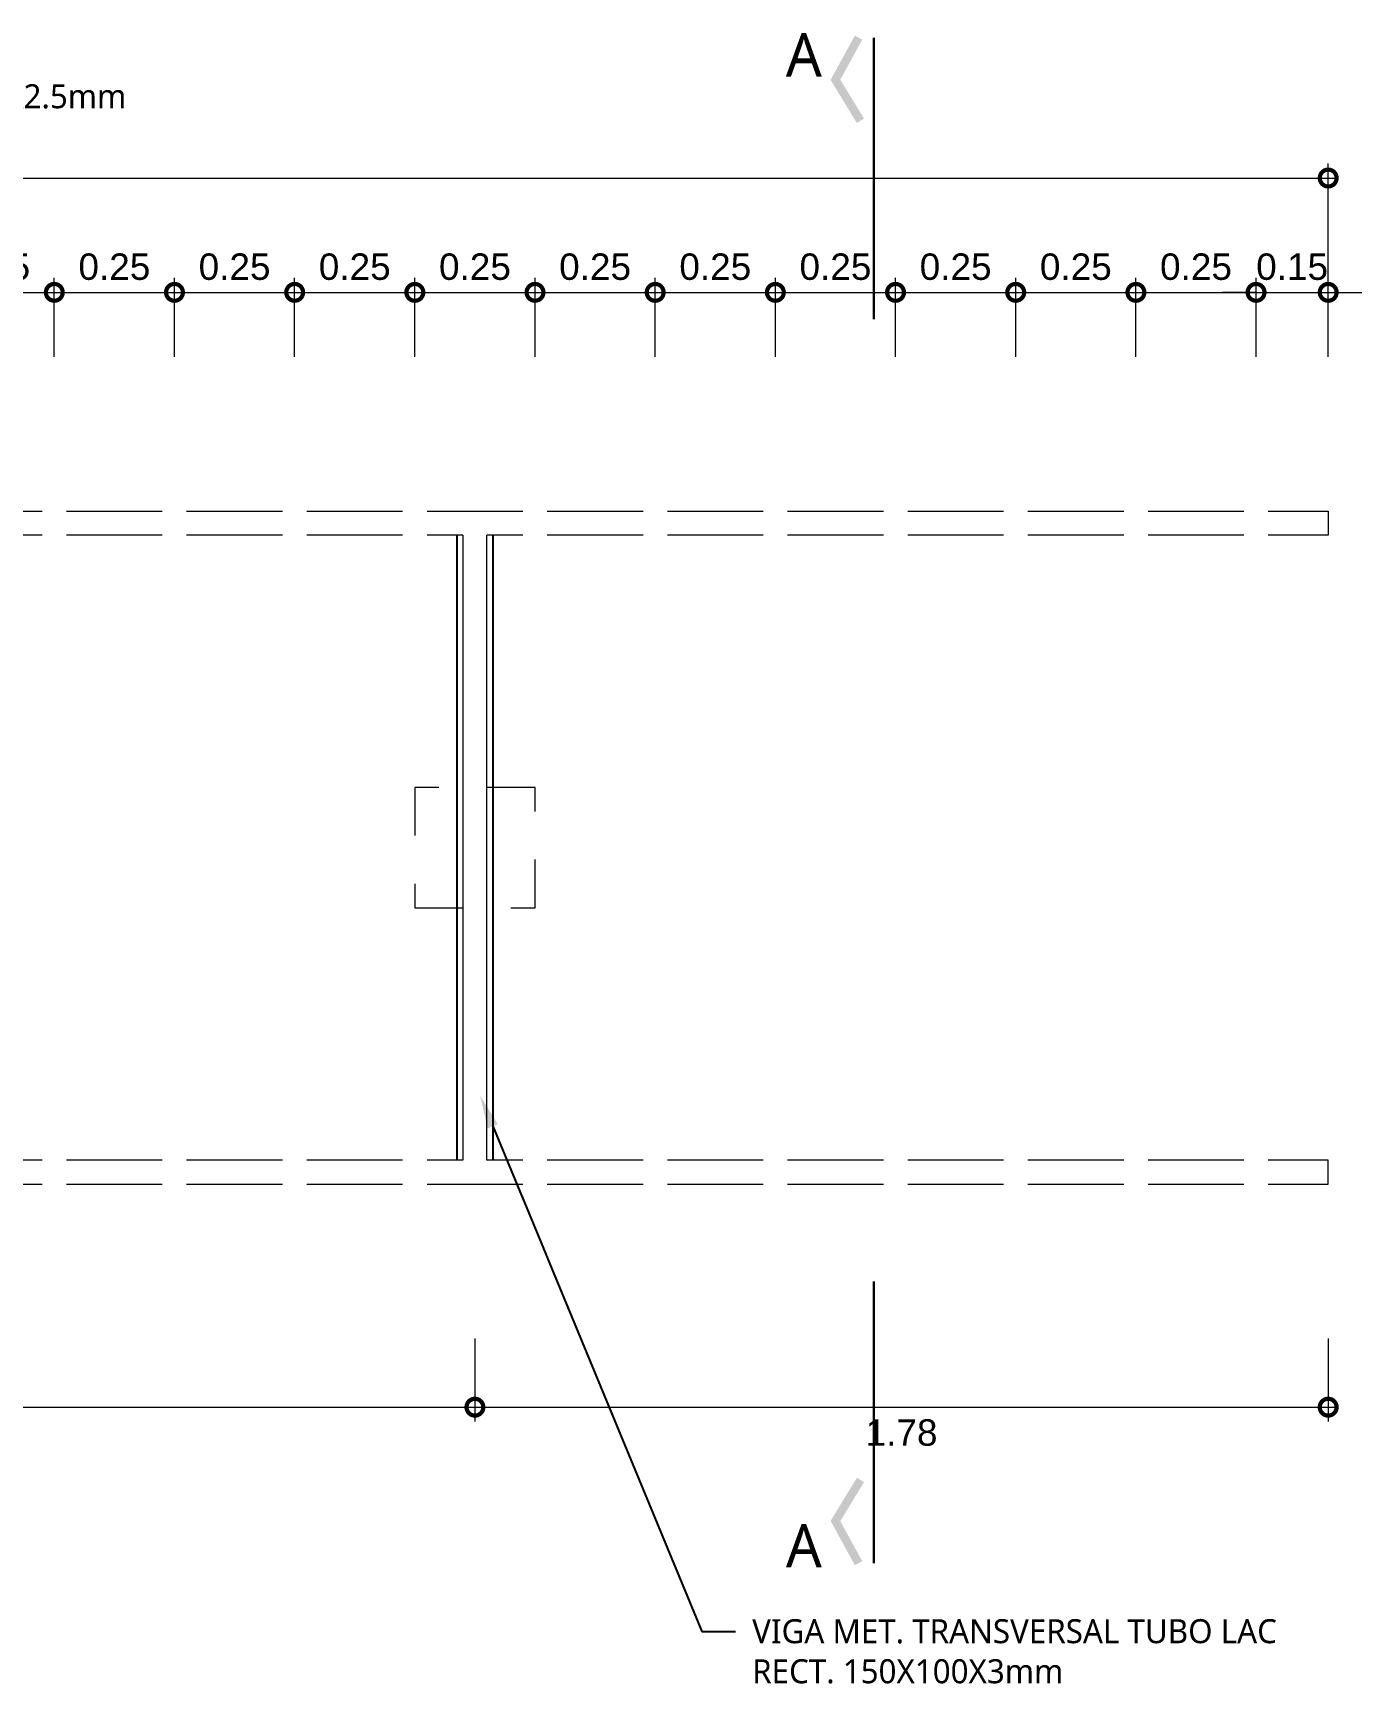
# Model space of a CAD drawing. Header units: millimetres. Extents: x 714.7 to 748.4, y 417.6 to 426.
# Drawn here: x 719.374 to 722.138, y 422.527 to 425.976 of the extents above; entities that cross this region are included whole.
import ezdxf
from ezdxf import colors
from ezdxf.entities.mleader import LeaderData, LeaderLine
from ezdxf.math import Vec2, Vec3

# ---------------------------------------------------------------- set-up
doc = ezdxf.new("R2010")
doc.units = ezdxf.units.MM
doc.set_wipeout_variables(frame=1)
doc.linetypes.add('CENTER', pattern=[0.6, 0.375, -0.075, 0.075, -0.075])
doc.linetypes.add('DASHED2', pattern=[0.375, 0.25, -0.125])
for name, color, linetype, lineweight in [('0_Pluma_Nº__1', 253, 'Continuous', 9), ('GRAFO00', 7, 'Continuous', 0), ('letras sr', 7, 'Continuous', 5), ('muro de contencion', 211, 'Continuous', 50), ('Proyeccciones', 1, 'DASHED2', 18), ('TEXTO', 7, 'Continuous', 9)]:
    doc.layers.add(name, color=color, linetype=linetype, lineweight=lineweight)
doc.styles.add('Generales', font='trebuc.ttf', dxfattribs={"height": 0.1})
doc.styles.add('Santa Rosa 1 50', font='trebuc.ttf')
doc.styles.get("Standard").update_dxf_attribs({"font": 'arial.ttf'})
doc.dimstyles.new('detalles menores', dxfattribs={"dimtxt": 0.055, "dimasz": 0.07, "dimexe": 0.03, "dimexo": 0.0215, "dimgap": 0.025, "dimtad": 2, "dimtih": 1, "dimtoh": 1, "dimzin": 1, "dimdsep": 46, "dimtxsty": 'Standard', "dimblk": 'DOTSMALL', "dimcen": 0, "dimdle": 0.0175, "dimclrd": 10, "dimclre": 10, "dimclrt": 3, "dimazin": 0, "dimtfac": 1, "dimtix": 1, "dimtmove": 0, "dimatfit": 2, "dimldrblk": 'OBLIQUE', "dimfxl": 1, "dimlwd": 5, "dimlwe": 5, "dimarcsym": 0})

# ---------------------------------------------------------------- blocks, each defined once
blk = doc.blocks.new('_DOTSMALL')
at = {"color": 0, "linetype": 'ByBlock', "const_width": 0.5}
blk.add_lwpolyline([(-0.0625, 0, 1), (0.0625, 0, 1)], format="xyb", close=True, dxfattribs=at)
blk = doc.blocks.new('*D6')
at = {"color": 10, "lineweight": 5, "transparency": 16777216}
for p, q in [((715.268, 425.3031), (715.268, 425.7049)), ((722.068, 425.3031), (722.068, 425.7049)), ((715.2505, 425.6749), (722.0855, 425.6749))]:
    blk.add_line(p, q, dxfattribs=at)
at = {"layer": 'Defpoints', "color": 0, "lineweight": 70, "transparency": 16777216}
for p in [(722.068, 425.6749), (715.268, 425.2816), (722.068, 425.2816)]:
    blk.add_point(p, dxfattribs=at)
at = {"color": 10, "lineweight": 5, "transparency": 16777216, "xscale": 0.07, "yscale": 0.07, "zscale": 0.07, "rotation": 180}
blk.add_blockref('_DOTSMALL', (715.268, 425.6749), dxfattribs=at)
at = {"color": 10, "lineweight": 5, "transparency": 16777216, "xscale": 0.07, "yscale": 0.07, "zscale": 0.07}
blk.add_blockref('_DOTSMALL', (722.068, 425.6749), dxfattribs=at)
at = {"color": 3, "transparency": 16777216, "insert": (718.668, 425.728), "char_height": 0.055, "attachment_point": 5}
blk.add_mtext('6.80', dxfattribs=at)
blk = doc.blocks.new('_Oblique')
at = {"color": 0, "linetype": 'ByBlock', "lineweight": -2}
blk.add_line((-0.5, -0.5), (0.5, 0.5), dxfattribs=at)
blk = doc.blocks.new('*D29')
at = {"color": 10, "lineweight": 5, "transparency": 16777216}
for p, q in [((719.1505, 425.437), (719.4355, 425.437)), ((719.168, 425.3031), (719.168, 425.467)), ((719.418, 425.3031), (719.418, 425.467))]:
    blk.add_line(p, q, dxfattribs=at)
at = {"layer": 'Defpoints', "color": 0, "lineweight": 70, "transparency": 16777216}
for p in [(719.418, 425.437), (719.168, 425.2816), (719.418, 425.2816)]:
    blk.add_point(p, dxfattribs=at)
at = {"color": 10, "lineweight": 5, "transparency": 16777216, "xscale": 0.07, "yscale": 0.07, "zscale": 0.07, "rotation": 180}
blk.add_blockref('_DOTSMALL', (719.168, 425.437), dxfattribs=at)
at = {"color": 10, "lineweight": 5, "transparency": 16777216, "xscale": 0.07, "yscale": 0.07, "zscale": 0.07}
blk.add_blockref('_DOTSMALL', (719.418, 425.437), dxfattribs=at)
at = {"color": 3, "transparency": 16777216, "insert": (719.293, 425.4901), "char_height": 0.055, "attachment_point": 5}
blk.add_mtext('0.25', dxfattribs=at)
blk = doc.blocks.new('*D30')
at = {"color": 10, "lineweight": 5, "transparency": 16777216}
for p, q in [((719.4005, 425.437), (719.6855, 425.437)), ((719.418, 425.3031), (719.418, 425.467)), ((719.668, 425.3031), (719.668, 425.467))]:
    blk.add_line(p, q, dxfattribs=at)
at = {"layer": 'Defpoints', "color": 0, "lineweight": 70, "transparency": 16777216}
for p in [(719.668, 425.437), (719.418, 425.2816), (719.668, 425.2816)]:
    blk.add_point(p, dxfattribs=at)
at = {"color": 10, "lineweight": 5, "transparency": 16777216, "xscale": 0.07, "yscale": 0.07, "zscale": 0.07, "rotation": 180}
blk.add_blockref('_DOTSMALL', (719.418, 425.437), dxfattribs=at)
at = {"color": 10, "lineweight": 5, "transparency": 16777216, "xscale": 0.07, "yscale": 0.07, "zscale": 0.07}
blk.add_blockref('_DOTSMALL', (719.668, 425.437), dxfattribs=at)
at = {"color": 3, "transparency": 16777216, "insert": (719.543, 425.4901), "char_height": 0.055, "attachment_point": 5}
blk.add_mtext('0.25', dxfattribs=at)
blk = doc.blocks.new('*D31')
at = {"color": 10, "lineweight": 5, "transparency": 16777216}
for p, q in [((719.6505, 425.437), (719.9355, 425.437)), ((719.668, 425.3031), (719.668, 425.467)), ((719.918, 425.3031), (719.918, 425.467))]:
    blk.add_line(p, q, dxfattribs=at)
at = {"layer": 'Defpoints', "color": 0, "lineweight": 70, "transparency": 16777216}
for p in [(719.918, 425.437), (719.668, 425.2816), (719.918, 425.2816)]:
    blk.add_point(p, dxfattribs=at)
at = {"color": 10, "lineweight": 5, "transparency": 16777216, "xscale": 0.07, "yscale": 0.07, "zscale": 0.07, "rotation": 180}
blk.add_blockref('_DOTSMALL', (719.668, 425.437), dxfattribs=at)
at = {"color": 10, "lineweight": 5, "transparency": 16777216, "xscale": 0.07, "yscale": 0.07, "zscale": 0.07}
blk.add_blockref('_DOTSMALL', (719.918, 425.437), dxfattribs=at)
at = {"color": 3, "transparency": 16777216, "insert": (719.793, 425.4901), "char_height": 0.055, "attachment_point": 5}
blk.add_mtext('0.25', dxfattribs=at)
blk = doc.blocks.new('*D32')
at = {"color": 10, "lineweight": 5, "transparency": 16777216}
for p, q in [((719.9005, 425.437), (720.1855, 425.437)), ((719.918, 425.3031), (719.918, 425.467)), ((720.168, 425.3031), (720.168, 425.467))]:
    blk.add_line(p, q, dxfattribs=at)
at = {"layer": 'Defpoints', "color": 0, "lineweight": 70, "transparency": 16777216}
for p in [(720.168, 425.437), (719.918, 425.2816), (720.168, 425.2816)]:
    blk.add_point(p, dxfattribs=at)
at = {"color": 10, "lineweight": 5, "transparency": 16777216, "xscale": 0.07, "yscale": 0.07, "zscale": 0.07, "rotation": 180}
blk.add_blockref('_DOTSMALL', (719.918, 425.437), dxfattribs=at)
at = {"color": 10, "lineweight": 5, "transparency": 16777216, "xscale": 0.07, "yscale": 0.07, "zscale": 0.07}
blk.add_blockref('_DOTSMALL', (720.168, 425.437), dxfattribs=at)
at = {"color": 3, "transparency": 16777216, "insert": (720.043, 425.4901), "char_height": 0.055, "attachment_point": 5}
blk.add_mtext('0.25', dxfattribs=at)
blk = doc.blocks.new('*D33')
at = {"color": 10, "lineweight": 5, "transparency": 16777216}
for p, q in [((720.1505, 425.437), (720.4355, 425.437)), ((720.168, 425.3031), (720.168, 425.467)), ((720.418, 425.3031), (720.418, 425.467))]:
    blk.add_line(p, q, dxfattribs=at)
at = {"layer": 'Defpoints', "color": 0, "lineweight": 70, "transparency": 16777216}
for p in [(720.418, 425.437), (720.168, 425.2816), (720.418, 425.2816)]:
    blk.add_point(p, dxfattribs=at)
at = {"color": 10, "lineweight": 5, "transparency": 16777216, "xscale": 0.07, "yscale": 0.07, "zscale": 0.07, "rotation": 180}
blk.add_blockref('_DOTSMALL', (720.168, 425.437), dxfattribs=at)
at = {"color": 10, "lineweight": 5, "transparency": 16777216, "xscale": 0.07, "yscale": 0.07, "zscale": 0.07}
blk.add_blockref('_DOTSMALL', (720.418, 425.437), dxfattribs=at)
at = {"color": 3, "transparency": 16777216, "insert": (720.293, 425.4901), "char_height": 0.055, "attachment_point": 5}
blk.add_mtext('0.25', dxfattribs=at)
blk = doc.blocks.new('*D34')
at = {"color": 10, "lineweight": 5, "transparency": 16777216}
for p, q in [((720.4005, 425.437), (720.6855, 425.437)), ((720.418, 425.3031), (720.418, 425.467)), ((720.668, 425.3031), (720.668, 425.467))]:
    blk.add_line(p, q, dxfattribs=at)
at = {"layer": 'Defpoints', "color": 0, "lineweight": 70, "transparency": 16777216}
for p in [(720.668, 425.437), (720.418, 425.2816), (720.668, 425.2816)]:
    blk.add_point(p, dxfattribs=at)
at = {"color": 10, "lineweight": 5, "transparency": 16777216, "xscale": 0.07, "yscale": 0.07, "zscale": 0.07, "rotation": 180}
blk.add_blockref('_DOTSMALL', (720.418, 425.437), dxfattribs=at)
at = {"color": 10, "lineweight": 5, "transparency": 16777216, "xscale": 0.07, "yscale": 0.07, "zscale": 0.07}
blk.add_blockref('_DOTSMALL', (720.668, 425.437), dxfattribs=at)
at = {"color": 3, "transparency": 16777216, "insert": (720.543, 425.4901), "char_height": 0.055, "attachment_point": 5}
blk.add_mtext('0.25', dxfattribs=at)
blk = doc.blocks.new('*D35')
at = {"color": 10, "lineweight": 5, "transparency": 16777216}
for p, q in [((720.6505, 425.437), (720.9355, 425.437)), ((720.668, 425.3031), (720.668, 425.467)), ((720.918, 425.3031), (720.918, 425.467))]:
    blk.add_line(p, q, dxfattribs=at)
at = {"layer": 'Defpoints', "color": 0, "lineweight": 70, "transparency": 16777216}
for p in [(720.918, 425.437), (720.668, 425.2816), (720.918, 425.2816)]:
    blk.add_point(p, dxfattribs=at)
at = {"color": 10, "lineweight": 5, "transparency": 16777216, "xscale": 0.07, "yscale": 0.07, "zscale": 0.07, "rotation": 180}
blk.add_blockref('_DOTSMALL', (720.668, 425.437), dxfattribs=at)
at = {"color": 10, "lineweight": 5, "transparency": 16777216, "xscale": 0.07, "yscale": 0.07, "zscale": 0.07}
blk.add_blockref('_DOTSMALL', (720.918, 425.437), dxfattribs=at)
at = {"color": 3, "transparency": 16777216, "insert": (720.793, 425.4901), "char_height": 0.055, "attachment_point": 5}
blk.add_mtext('0.25', dxfattribs=at)
blk = doc.blocks.new('*D36')
at = {"color": 10, "lineweight": 5, "transparency": 16777216}
for p, q in [((720.9005, 425.437), (721.1855, 425.437)), ((720.918, 425.3031), (720.918, 425.467)), ((721.168, 425.3031), (721.168, 425.467))]:
    blk.add_line(p, q, dxfattribs=at)
at = {"layer": 'Defpoints', "color": 0, "lineweight": 70, "transparency": 16777216}
for p in [(721.168, 425.437), (720.918, 425.2816), (721.168, 425.2816)]:
    blk.add_point(p, dxfattribs=at)
at = {"color": 10, "lineweight": 5, "transparency": 16777216, "xscale": 0.07, "yscale": 0.07, "zscale": 0.07, "rotation": 180}
blk.add_blockref('_DOTSMALL', (720.918, 425.437), dxfattribs=at)
at = {"color": 10, "lineweight": 5, "transparency": 16777216, "xscale": 0.07, "yscale": 0.07, "zscale": 0.07}
blk.add_blockref('_DOTSMALL', (721.168, 425.437), dxfattribs=at)
at = {"color": 3, "transparency": 16777216, "insert": (721.043, 425.4901), "char_height": 0.055, "attachment_point": 5}
blk.add_mtext('0.25', dxfattribs=at)
blk = doc.blocks.new('*D37')
at = {"color": 10, "lineweight": 5, "transparency": 16777216}
for p, q in [((721.1505, 425.437), (721.4355, 425.437)), ((721.168, 425.3031), (721.168, 425.467)), ((721.418, 425.3031), (721.418, 425.467))]:
    blk.add_line(p, q, dxfattribs=at)
at = {"layer": 'Defpoints', "color": 0, "lineweight": 70, "transparency": 16777216}
for p in [(721.418, 425.437), (721.168, 425.2816), (721.418, 425.2816)]:
    blk.add_point(p, dxfattribs=at)
at = {"color": 10, "lineweight": 5, "transparency": 16777216, "xscale": 0.07, "yscale": 0.07, "zscale": 0.07, "rotation": 180}
blk.add_blockref('_DOTSMALL', (721.168, 425.437), dxfattribs=at)
at = {"color": 10, "lineweight": 5, "transparency": 16777216, "xscale": 0.07, "yscale": 0.07, "zscale": 0.07}
blk.add_blockref('_DOTSMALL', (721.418, 425.437), dxfattribs=at)
at = {"color": 3, "transparency": 16777216, "insert": (721.293, 425.4901), "char_height": 0.055, "attachment_point": 5}
blk.add_mtext('0.25', dxfattribs=at)
blk = doc.blocks.new('*D38')
at = {"color": 10, "lineweight": 5, "transparency": 16777216}
for p, q in [((721.4005, 425.437), (721.6855, 425.437)), ((721.418, 425.3031), (721.418, 425.467)), ((721.668, 425.3031), (721.668, 425.467))]:
    blk.add_line(p, q, dxfattribs=at)
at = {"layer": 'Defpoints', "color": 0, "lineweight": 70, "transparency": 16777216}
for p in [(721.668, 425.437), (721.418, 425.2816), (721.668, 425.2816)]:
    blk.add_point(p, dxfattribs=at)
at = {"color": 10, "lineweight": 5, "transparency": 16777216, "xscale": 0.07, "yscale": 0.07, "zscale": 0.07, "rotation": 180}
blk.add_blockref('_DOTSMALL', (721.418, 425.437), dxfattribs=at)
at = {"color": 10, "lineweight": 5, "transparency": 16777216, "xscale": 0.07, "yscale": 0.07, "zscale": 0.07}
blk.add_blockref('_DOTSMALL', (721.668, 425.437), dxfattribs=at)
at = {"color": 3, "transparency": 16777216, "insert": (721.543, 425.4901), "char_height": 0.055, "attachment_point": 5}
blk.add_mtext('0.25', dxfattribs=at)
blk = doc.blocks.new('*D39')
at = {"color": 10, "lineweight": 5, "transparency": 16777216}
for p, q in [((721.6505, 425.437), (721.9355, 425.437)), ((721.668, 425.3031), (721.668, 425.467)), ((721.918, 425.3031), (721.918, 425.467))]:
    blk.add_line(p, q, dxfattribs=at)
at = {"layer": 'Defpoints', "color": 0, "lineweight": 70, "transparency": 16777216}
for p in [(721.918, 425.437), (721.668, 425.2816), (721.918, 425.2816)]:
    blk.add_point(p, dxfattribs=at)
at = {"color": 10, "lineweight": 5, "transparency": 16777216, "xscale": 0.07, "yscale": 0.07, "zscale": 0.07, "rotation": 180}
blk.add_blockref('_DOTSMALL', (721.668, 425.437), dxfattribs=at)
at = {"color": 10, "lineweight": 5, "transparency": 16777216, "xscale": 0.07, "yscale": 0.07, "zscale": 0.07}
blk.add_blockref('_DOTSMALL', (721.918, 425.437), dxfattribs=at)
at = {"color": 3, "transparency": 16777216, "insert": (721.793, 425.4901), "char_height": 0.055, "attachment_point": 5}
blk.add_mtext('0.25', dxfattribs=at)
blk = doc.blocks.new('*D40')
at = {"color": 10, "lineweight": 5, "transparency": 16777216}
for p, q in [((721.918, 425.437), (721.848, 425.437)), ((721.918, 425.3031), (721.918, 425.467)), ((721.918, 425.437), (722.068, 425.437)), ((722.068, 425.3031), (722.068, 425.467)), ((722.068, 425.437), (722.138, 425.437))]:
    blk.add_line(p, q, dxfattribs=at)
at = {"layer": 'Defpoints', "color": 0, "lineweight": 70, "transparency": 16777216}
for p in [(722.068, 425.437), (721.918, 425.2816), (722.068, 425.2816)]:
    blk.add_point(p, dxfattribs=at)
at = {"color": 10, "lineweight": 5, "transparency": 16777216, "xscale": 0.07, "yscale": 0.07, "zscale": 0.07}
blk.add_blockref('_DOTSMALL', (721.918, 425.437), dxfattribs=at)
at = {"color": 10, "lineweight": 5, "transparency": 16777216, "xscale": 0.07, "yscale": 0.07, "zscale": 0.07, "rotation": 180}
blk.add_blockref('_DOTSMALL', (722.068, 425.437), dxfattribs=at)
at = {"color": 3, "transparency": 16777216, "insert": (721.993, 425.4901), "char_height": 0.055, "attachment_point": 5}
blk.add_mtext('0.15', dxfattribs=at)
blk = doc.blocks.new('*D41')
at = {"color": 10, "lineweight": 5, "transparency": 16777216}
for p, q in [((717.043, 423.2601), (717.043, 423.0873)), ((720.293, 423.2601), (720.293, 423.0873)), ((717.0255, 423.1173), (720.3105, 423.1173))]:
    blk.add_line(p, q, dxfattribs=at)
at = {"layer": 'Defpoints', "color": 0, "lineweight": 70, "transparency": 16777216}
for p in [(717.043, 423.2816), (720.293, 423.2816), (720.293, 423.1173)]:
    blk.add_point(p, dxfattribs=at)
at = {"color": 10, "lineweight": 5, "transparency": 16777216, "xscale": 0.07, "yscale": 0.07, "zscale": 0.07, "rotation": 180}
blk.add_blockref('_DOTSMALL', (717.043, 423.1173), dxfattribs=at)
at = {"color": 10, "lineweight": 5, "transparency": 16777216, "xscale": 0.07, "yscale": 0.07, "zscale": 0.07}
blk.add_blockref('_DOTSMALL', (720.293, 423.1173), dxfattribs=at)
at = {"color": 3, "transparency": 16777216, "insert": (718.668, 423.0642), "char_height": 0.055, "attachment_point": 5}
blk.add_mtext('3.25', dxfattribs=at)
blk = doc.blocks.new('*D42')
at = {"color": 10, "lineweight": 5, "transparency": 16777216}
for p, q in [((720.293, 423.2601), (720.293, 423.0873)), ((722.068, 423.2601), (722.068, 423.0873)), ((720.2755, 423.1173), (722.0855, 423.1173))]:
    blk.add_line(p, q, dxfattribs=at)
at = {"layer": 'Defpoints', "color": 0, "lineweight": 70, "transparency": 16777216}
for p in [(720.293, 423.2816), (722.068, 423.2816), (722.068, 423.1173)]:
    blk.add_point(p, dxfattribs=at)
at = {"color": 10, "lineweight": 5, "transparency": 16777216, "xscale": 0.07, "yscale": 0.07, "zscale": 0.07, "rotation": 180}
blk.add_blockref('_DOTSMALL', (720.293, 423.1173), dxfattribs=at)
at = {"color": 10, "lineweight": 5, "transparency": 16777216, "xscale": 0.07, "yscale": 0.07, "zscale": 0.07}
blk.add_blockref('_DOTSMALL', (722.068, 423.1173), dxfattribs=at)
at = {"color": 3, "transparency": 16777216, "insert": (721.1805, 423.0642), "char_height": 0.055, "attachment_point": 5}
blk.add_mtext('1.78', dxfattribs=at)

msp = doc.modelspace()

# ---------------------------------------------------------------- hatches: boundary and pattern name
at = {"layer": 'GRAFO00'}
for points in [[(721.0833, 425.9712), (721.0987, 425.9628), (721.0531, 425.8796), (721.1024, 425.7985), (721.0875, 425.7894), (721.0329, 425.8791)], [(721.0833, 422.7885), (721.0987, 422.797), (721.0531, 422.8802), (721.1024, 422.9613), (721.0875, 422.9704), (721.0329, 422.8807)]]:
    msp.add_hatch(color=256, dxfattribs=at).paths.add_polyline_path(points)

# ---------------------------------------------------------------- linework, layer by layer
at = {"color": 251, "true_color": 0x636466}
for p, q in [((720.2555, 424.9316), (720.2555, 423.6316)), ((720.3305, 424.9316), (720.3305, 423.6316))]:
    msp.add_line(p, q, dxfattribs=at)
at = {"layer": '0_Pluma_Nº__1', "color": 18, "ltscale": 0.4, "true_color": 0x000000}
for points in [[(717.018, 424.9316), (715.268, 424.9316), (715.268, 424.9816), (722.068, 424.9816), (722.068, 424.9316), (720.318, 424.9316)], [(720.268, 424.9316), (717.068, 424.9316)], [(720.268, 424.9316), (720.268, 423.6316)], [(720.318, 423.6316), (720.318, 424.9316)], [(717.018, 423.6316), (715.268, 423.6316), (715.268, 423.5816), (722.068, 423.5816), (722.068, 423.6316), (720.318, 423.6316)], [(720.268, 423.6316), (717.068, 423.6316)]]:
    msp.add_lwpolyline(points, dxfattribs=at)
at = {"layer": 'muro de contencion', "linetype": 'CENTER', "lineweight": 30, "ltscale": 3}
for p, q in [((721.1226, 425.3811), (721.1226, 425.9669)), ((721.1226, 423.3787), (721.1226, 422.7929))]:
    msp.add_line(p, q, dxfattribs=at)

# ---------------------------------------------------------------- texts
at = {"layer": 'TEXTO', "color": 7, "style": 'Santa Rosa 1 50'}
for p in [(720.9398, 425.886), (720.9398, 422.7838)]:
    msp.add_text('A', height=0.09, dxfattribs=at).set_placement(p)

# ---------------------------------------------------------------- dimensions: what is measured, and where the dimension line sits
dim = msp.add_linear_dim(base=(722.068, 425.6749), p1=(715.268, 425.2816), p2=(722.068, 425.2816), dimstyle='detalles menores')
dim.commit()
dim.dimension.update_dxf_attribs({"geometry": '*D6', "text_midpoint": (718.668, 425.728)})

# ---------------------------------------------------------------- next in the draw order: wipeouts: each hides what was drawn before it
at = {"color": 240, "ltscale": 0.4, "true_color": 0xed1f24}
for points in [[(719.393, 425.2816), (719.443, 425.2816), (719.443, 423.2816), (719.393, 423.2816)], [(719.643, 425.2816), (719.693, 425.2816), (719.693, 423.2816), (719.643, 423.2816)], [(719.893, 425.2816), (719.943, 425.2816), (719.943, 423.2816), (719.893, 423.2816)], [(720.143, 425.2816), (720.193, 425.2816), (720.193, 423.2816), (720.143, 423.2816)], [(720.393, 425.2816), (720.443, 425.2816), (720.443, 423.2816), (720.393, 423.2816)], [(720.643, 425.2816), (720.693, 425.2816), (720.693, 423.2816), (720.643, 423.2816)], [(720.893, 425.2816), (720.943, 425.2816), (720.943, 423.2816), (720.893, 423.2816)], [(721.143, 425.2816), (721.193, 425.2816), (721.193, 423.2816), (721.143, 423.2816)], [(721.393, 425.2816), (721.443, 425.2816), (721.443, 423.2816), (721.393, 423.2816)], [(721.643, 425.2816), (721.693, 425.2816), (721.693, 423.2816), (721.643, 423.2816)], [(721.893, 425.2816), (721.943, 425.2816), (721.943, 423.2816), (721.893, 423.2816)]]:
    msp.add_wipeout(points, dxfattribs=at).dxf.layer = '0_Pluma_Nº__1'

# ---------------------------------------------------------------- next in the draw order: linework, layer by layer
at = {"layer": 'Proyeccciones', "ltscale": 0.4}
msp.add_lwpolyline([(720.168, 424.1566), (720.418, 424.1566), (720.418, 424.4066), (720.168, 424.4066)], close=True, dxfattribs=at)

# ---------------------------------------------------------------- next in the draw order: dimensions: what is measured, and where the dimension line sits
for base, p1, p2, picture, middle in [((719.418, 425.437), (719.168, 425.2816), (719.418, 425.2816), '*D29', (719.293, 425.4901)), ((719.668, 425.437), (719.418, 425.2816), (719.668, 425.2816), '*D30', (719.543, 425.4901)), ((719.918, 425.437), (719.668, 425.2816), (719.918, 425.2816), '*D31', (719.793, 425.4901)), ((720.168, 425.437), (719.918, 425.2816), (720.168, 425.2816), '*D32', (720.043, 425.4901)), ((720.418, 425.437), (720.168, 425.2816), (720.418, 425.2816), '*D33', (720.293, 425.4901)), ((720.668, 425.437), (720.418, 425.2816), (720.668, 425.2816), '*D34', (720.543, 425.4901)), ((720.918, 425.437), (720.668, 425.2816), (720.918, 425.2816), '*D35', (720.793, 425.4901)), ((721.168, 425.437), (720.918, 425.2816), (721.168, 425.2816), '*D36', (721.043, 425.4901)), ((721.418, 425.437), (721.168, 425.2816), (721.418, 425.2816), '*D37', (721.293, 425.4901)), ((721.668, 425.437), (721.418, 425.2816), (721.668, 425.2816), '*D38', (721.543, 425.4901)), ((721.918, 425.437), (721.668, 425.2816), (721.918, 425.2816), '*D39', (721.793, 425.4901)), ((722.068, 425.437), (721.918, 425.2816), (722.068, 425.2816), '*D40', (721.993, 425.4901)), ((720.293, 423.1173), (717.043, 423.2816), (720.293, 423.2816), '*D41', (718.668, 423.0642)), ((722.0679930831, 423.1173161246), (720.2929930831, 423.2815623317), (722.0679930831, 423.2815623317), '*D42', (721.1804930831, 423.0642346102))]:
    dim = msp.add_linear_dim(base=base, p1=p1, p2=p2, dimstyle='detalles menores', override={"dimtmove": 1})
    dim.commit()
    dim.dimension.update_dxf_attribs({"geometry": picture, "text_midpoint": middle})

# ---------------------------------------------------------------- next in the draw order: leaders
at = {"layer": 'letras sr'}
ml = msp.add_multileader_mtext('Standard', dxfattribs=at)
ml.set_content('CORREAS MET. CON TUBO LAC RECT. 150X50X2.5mm', color=256, style='Generales')
ml.set_leader_properties()
ml.build(insert=Vec2(0, 0))
ml.multileader.update_dxf_attribs({"text_right_attachment_type": 6, "dogleg_length": 0.36, "arrow_head_size": 0.0692})
ctx = ml.context
ctx.base_point, ctx.char_height, ctx.arrow_head_size, ctx.landing_gap_size, ctx.plane_origin = Vec3(717.9128, 425.8446), 0.05, 0.0692, 0.0346, Vec3(717.4928, 425.6528)
ctx.right_attachment = 6
notes = []
notes.append((ctx, [(0, (1, 1, 0), (717.8426, 425.8446), (1, 0), 0.0702, [(0, [(717.4299, 425.11)], 0, [])])]))
ctx.mtext.insert, ctx.mtext.width, ctx.mtext.flow_direction = Vec3(717.9474, 425.8701), 1.732007, 5
ml = msp.add_multileader_mtext('Standard', dxfattribs=at)
ml.set_content('VIGA MET. TRANSVERSAL TUBO LAC RECT. 150X100X3mm', color=256, style='Generales')
ml.set_leader_properties()
ml.build(insert=Vec2(0, 0))
ml.multileader.update_dxf_attribs({"text_right_attachment_type": 6, "dogleg_length": 0.0702, "arrow_head_size": 0.0692})
ctx = ml.context
ctx.base_point, ctx.char_height, ctx.arrow_head_size, ctx.landing_gap_size, ctx.plane_origin = Vec3(720.8351, 422.6508), 0.05, 0.0692, 0.0346, Vec3(720.472, 423.8582)
ctx.right_attachment = 6
notes.append((ctx, [(0, (1, 1, 0), (720.7649, 422.6508), (1, 0), 0.0702, [(0, [(720.3037, 423.7657)], 0, [])])]))
ctx.mtext.insert, ctx.mtext.width, ctx.mtext.flow_direction = Vec3(720.8697, 422.6762), 1.18628, 5
for ctx, leaders in notes:
    for number, flags, end, landing, length, lines in leaders:
        leader = LeaderData()
        leader.index, (leader.has_last_leader_line, leader.has_dogleg_vector, leader.attachment_direction) = number, flags
        leader.last_leader_point, leader.dogleg_vector, leader.dogleg_length = Vec3(end), Vec3(landing), length
        for number, points, colour, breaks in lines:
            line = LeaderLine()
            line.index, line.vertices, line.color, line.breaks = number, Vec3.list(points), colors.encode_raw_color(colour), breaks
            leader.lines.append(line)
        ctx.leaders.append(leader)

doc.saveas('drawing.dxf')
